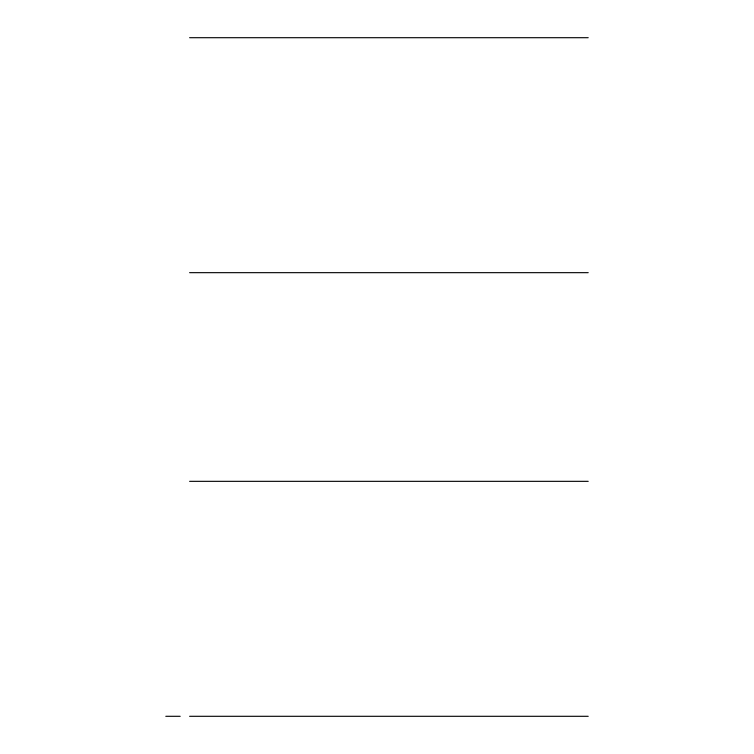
<?xml version="1.0" encoding="UTF-8"?>
<svg xmlns="http://www.w3.org/2000/svg" width="754" height="754" viewBox="0 0 754 754"><rect width="100%" height="100%" fill="white"/><g stroke="black" fill="none" stroke-linecap="round" stroke-linejoin="round"><path stroke-width="1.13" d="M189.612 37.7L588.205 37.7M189.612 272.665L588.205 272.665M189.612 481.335L588.205 481.335M165.795 716.3L180.178 716.3M189.612 716.3L588.205 716.3"/></g></svg>
